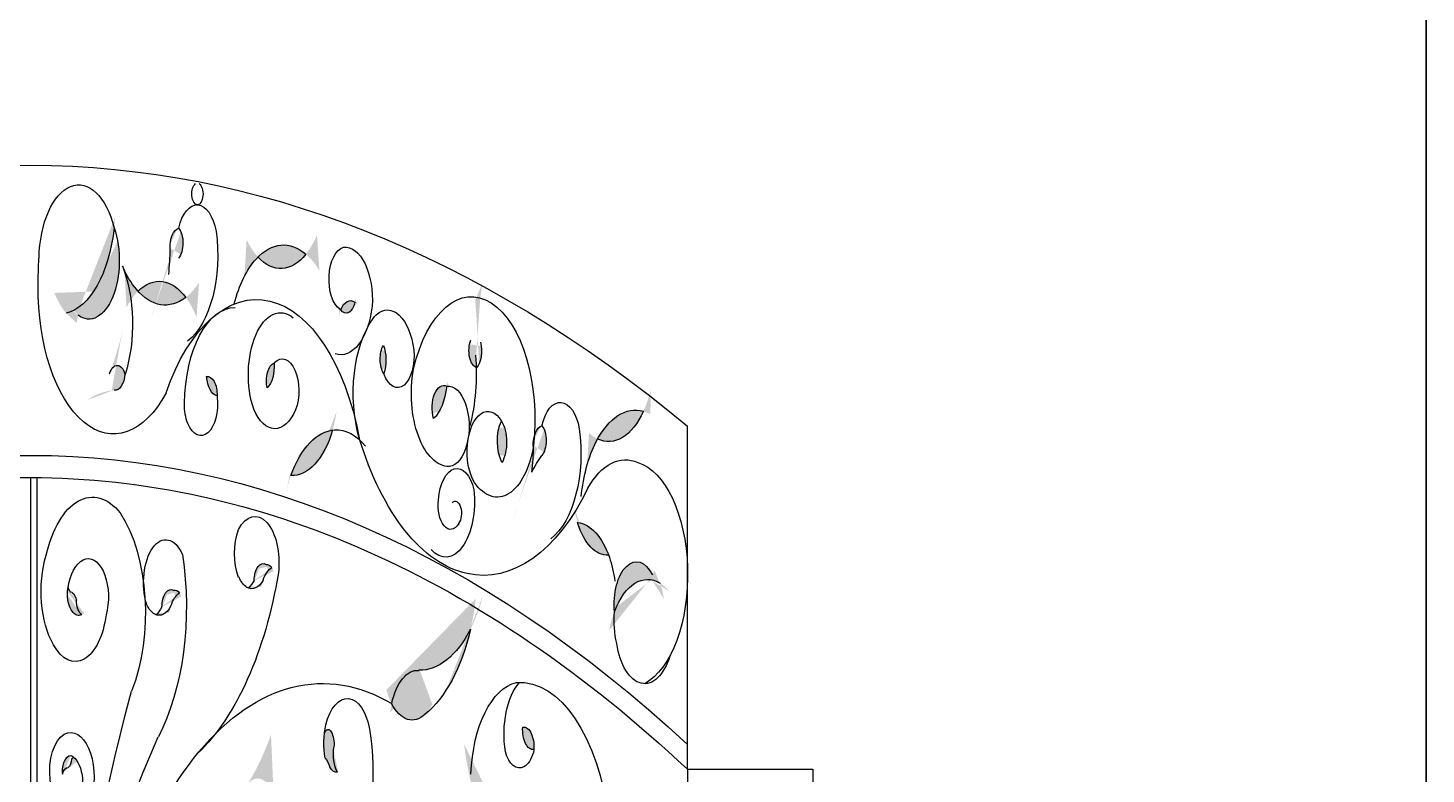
# Model space of a CAD drawing. Extents: x 12262 to 40734, y 30451 to 49613.
# Drawn here: x 38876 to 40734, y 34187 to 35179 of the extents above; entities that cross this region are included whole.
import ezdxf

# ---------------------------------------------------------------- set-up
doc = ezdxf.new("R2010")
doc.units = 0
doc.header["$LTSCALE"] = 0.85
doc.header["$MEASUREMENT"] = 0
doc.layers.get('0').update_dxf_attribs({"linetype": 'CONTINUOUS'})
doc.layers.add('www.cad-blocks.net', color=7, linetype='CONTINUOUS')

# ---------------------------------------------------------------- blocks, each defined once
blk = doc.blocks.new('A$C0F9C46A4')
h = blk.add_hatch(color=256)
edge = h.paths.add_edge_path()
edge.add_ellipse((1121.9, 3068.4), major_axis=(0, 127.1), ratio=0.517647, start_angle=147.3415, end_angle=160.8056)
edge.add_line((1100.3, 2948.4), (1104.8, 2970.7))
edge.add_ellipse((1077, 3104.6), major_axis=(0, 144.3), ratio=0.517647, start_angle=187.215, end_angle=201.8362, ccw=False)
edge = h.paths.add_edge_path()
edge.add_line((1104.8, 2970.7), (1102.4, 2958.9))
edge.add_ellipse((1116.7, 3031.6), major_axis=(0, 77.8), ratio=0.517647, start_angle=159.1624, end_angle=303.997)
edge.add_ellipse((1077, 3104.6), major_axis=(0, 144.3), ratio=0.517647, start_angle=201.8362, end_angle=258.2188, ccw=False)
h = blk.add_hatch(color=256)
edge = h.paths.add_edge_path()
edge.add_ellipse((1104.4, 3057.2), major_axis=(0, 231.9), ratio=0.517647, start_angle=259.0128, end_angle=267.5557)
edge.add_ellipse((1237.7, 3049), major_axis=(0, 25.8), ratio=0.517647, start_angle=7.8663, end_angle=93.7366, ccw=False)
edge.add_ellipse((1229.6, 3054.9), major_axis=(0, 23.1), ratio=0.517647, start_angle=210.3918, end_angle=328.4266, ccw=False)
edge.add_ellipse((1314.3, 2830.3), major_axis=(0, 254.9), ratio=0.517647, start_angle=36.5692, end_angle=44.2015)
h = blk.add_hatch(color=256)
edge = h.paths.add_edge_path()
edge.add_ellipse((1375.2, 2910.9), major_axis=(0, 141.4), ratio=0.517647, start_angle=336.0166, end_angle=387.5637, ccw=False)
edge.add_ellipse((1371.5, 3140.2), major_axis=(0, 119.2), ratio=0.517647, start_angle=150.7424, end_angle=212.838, ccw=False)
h = blk.add_hatch(color=256)
edge = h.paths.add_edge_path()
edge.add_ellipse((1218, 3113.8), major_axis=(0, 141.4), ratio=0.517647, start_angle=150.4284, end_angle=201.9756, ccw=False)
edge.add_ellipse((1210.1, 2884.8), major_axis=(0, 119.2), ratio=0.517647, start_angle=325.1542, end_angle=387.2498, ccw=False)
h = blk.add_hatch(color=256)
edge = h.paths.add_edge_path()
edge.add_ellipse((1749.2, 3004.1), major_axis=(0, 231.9), ratio=0.517647, start_angle=101.9523, end_angle=110.4952)
edge.add_ellipse((1624.8, 2911.3), major_axis=(0, 25.8), ratio=0.517647, start_angle=210.8058, end_angle=296.6761, ccw=False)
edge.add_ellipse((1633.5, 2912), major_axis=(0, 23.1), ratio=0.517647, start_angle=53.3313, end_angle=171.3661, ccw=False)
edge.add_ellipse((1510.2, 3055.1), major_axis=(0, 254.9), ratio=0.517647, start_angle=239.5087, end_angle=247.141)
h = blk.add_hatch(color=256)
edge = h.paths.add_edge_path()
edge.add_ellipse((1458.4, 2986.2), major_axis=(0, 24.4), ratio=0.517647, start_angle=145.722, end_angle=245.7692, ccw=False)
edge.add_ellipse((1464.1, 2946.9), major_axis=(0, 31.4), ratio=0.517647, start_angle=339.2227, end_angle=412.2684, ccw=False)
h = blk.add_hatch(color=256)
edge = h.paths.add_edge_path()
edge.add_ellipse((1154.1, 2627.3), major_axis=(0, 231.9), ratio=0.517647, start_angle=361.7941, end_angle=370.3369, ccw=False)
edge.add_ellipse((1151.3, 2884.8), major_axis=(0, 25.8), ratio=0.517647, start_angle=175.6132, end_angle=261.4835)
edge.add_ellipse((1154.3, 2869.1), major_axis=(0, 23.1), ratio=0.517647, start_angle=-59.0769, end_angle=58.9579)
edge.add_ellipse((1039, 3035.2), major_axis=(0, 254.9), ratio=0.517647, start_angle=225.1483, end_angle=232.7806, ccw=False)
h = blk.add_hatch(color=256)
edge = h.paths.add_edge_path()
edge.add_ellipse((1516.2, 2900.5), major_axis=(0, 24.4), ratio=0.517647, start_angle=41.5405, end_angle=141.5877, ccw=False)
edge.add_ellipse((1495, 2899.4), major_axis=(0, 31.4), ratio=0.517647, start_angle=235.0412, end_angle=308.087, ccw=False)
h = blk.add_hatch(color=256)
edge = h.paths.add_edge_path()
edge.add_ellipse((1274.3, 2853.1), major_axis=(0, 24.4), ratio=0.517647, start_angle=266.3803, end_angle=366.4276, ccw=False)
edge.add_ellipse((1288.9, 2882.7), major_axis=(0, 31.4), ratio=0.517647, start_angle=99.8811, end_angle=172.9268, ccw=False)
h = blk.add_hatch(color=256)
edge = h.paths.add_edge_path()
edge.add_ellipse((1365.2, 2871.5), major_axis=(0, 24.4), ratio=0.517647, start_angle=12.0182, end_angle=112.0654, ccw=False)
edge.add_ellipse((1346.5, 2890.7), major_axis=(0, 31.4), ratio=0.517647, start_angle=205.519, end_angle=278.5647, ccw=False)
h = blk.add_hatch(color=256)
edge = h.paths.add_edge_path()
edge.add_ellipse((1560.7, 2877.2), major_axis=(0, 61.8), ratio=0.517647, start_angle=205.5673, end_angle=258.083, ccw=False)
edge.add_ellipse((1587.8, 2836.1), major_axis=(0, 29.5), ratio=0.517647, start_angle=-16.1781, end_angle=119.8284, ccw=False)
h = blk.add_hatch(color=256)
edge = h.paths.add_edge_path()
edge.add_ellipse((1842.6, 2691.3), major_axis=(0, 141.4), ratio=0.517647, start_angle=351.6574, end_angle=403.2046, ccw=False)
edge.add_ellipse((1807.1, 2910.2), major_axis=(0, 119.2), ratio=0.517647, start_angle=166.3832, end_angle=228.4788, ccw=False)
h = blk.add_hatch(color=256)
edge = h.paths.add_edge_path()
edge.add_ellipse((1445.1, 2665.1), major_axis=(0, 141.4), ratio=0.517647, start_angle=363.7092, end_angle=415.2563, ccw=False)
edge.add_ellipse((1386.6, 2864.9), major_axis=(0, 119.2), ratio=0.517647, start_angle=178.435, end_angle=240.5305, ccw=False)
h = blk.add_hatch(color=256)
edge = h.paths.add_edge_path()
edge.add_ellipse((1652.8, 2790.2), major_axis=(0, 36.3), ratio=0.517647, start_angle=221.9639, end_angle=320.5536, ccw=False)
edge.add_ellipse((1679.6, 2791.3), major_axis=(0, 39.3), ratio=0.517647, start_angle=46.7777, end_angle=135.7398, ccw=False)
h = blk.add_hatch(color=256)
edge = h.paths.add_edge_path()
edge.add_ellipse((1587, 2794.6), major_axis=(0, 231.9), ratio=0.517647, start_angle=259.0128, end_angle=267.5557)
edge.add_ellipse((1720.3, 2786.4), major_axis=(0, 25.8), ratio=0.517647, start_angle=7.8663, end_angle=93.7366, ccw=False)
edge.add_ellipse((1712.2, 2792.3), major_axis=(0, 23.1), ratio=0.517647, start_angle=210.3918, end_angle=328.4266, ccw=False)
edge.add_ellipse((1796.9, 2567.7), major_axis=(0, 254.9), ratio=0.517647, start_angle=36.5692, end_angle=44.2015)
h = blk.add_hatch(color=256)
edge = h.paths.add_edge_path()
edge.add_ellipse((1763.3, 2579.4), major_axis=(0, 104), ratio=0.517647, start_angle=305.6292, end_angle=357.1764, ccw=False)
edge.add_ellipse((1805.1, 2727.6), major_axis=(0, 87.7), ratio=0.517647, start_angle=120.355, end_angle=182.4506, ccw=False)
h = blk.add_hatch(color=256)
edge = h.paths.add_edge_path()
edge.add_ellipse((1333, 2638.2), major_axis=(0, 42.9), ratio=0.517647, start_angle=167.9657, end_angle=222.9514, ccw=False)
edge.add_ellipse((1313.9, 2654.1), major_axis=(0, 64.2), ratio=0.517647, start_angle=205.7296, end_angle=221.9705)
edge.add_ellipse((1348.1, 2605.7), major_axis=(0, 23.1), ratio=0.517647, start_angle=340.6289, end_angle=448.2081, ccw=False)
edge.add_ellipse((1353.3, 2607.3), major_axis=(0, 20.3), ratio=0.517647, start_angle=322.2494, end_angle=366.8737, ccw=False)
edge.add_ellipse((1365.4, 2584.7), major_axis=(0, 40.2), ratio=0.517647, start_angle=15.8735, end_angle=56.5875)
h = blk.add_hatch(color=256)
edge = h.paths.add_edge_path()
edge.add_ellipse((1834.7, 2552.4), major_axis=(0, 93.5), ratio=0.517647, start_angle=-57.4577, end_angle=-43.9936)
edge.add_line((1868.3, 2619.6), (1861.8, 2607.5))
edge.add_ellipse((1858.9, 2501.5), major_axis=(0, 106.2), ratio=0.517647, start_angle=342.4158, end_angle=357.037, ccw=False)
edge = h.paths.add_edge_path()
edge.add_line((1861.8, 2607.5), (1865.2, 2613.9))
edge.add_ellipse((1844, 2573.9), major_axis=(0, 57.3), ratio=0.517647, start_angle=-45.6368, end_angle=99.1977)
edge.add_ellipse((1858.9, 2501.5), major_axis=(0, 106.2), ratio=0.517647, start_angle=357.037, end_angle=413.4196, ccw=False)
h = blk.add_hatch(color=256)
edge = h.paths.add_edge_path()
edge.add_ellipse((1103.3, 2589.3), major_axis=(0, 29.5), ratio=0.517647, start_angle=93.6517, end_angle=194.8739, ccw=False)
edge.add_ellipse((1115.6, 2581.7), major_axis=(0, 53.5), ratio=0.517647, start_angle=431.6414, end_angle=443.8813, ccw=False)
edge.add_ellipse((1102, 2607.4), major_axis=(0, 26.2), ratio=0.517647, start_angle=109.8929, end_angle=127.5179)
edge.add_ellipse((1091.1, 2572.6), major_axis=(0, 18.9), ratio=0.517647, start_angle=293.8133, end_angle=359.002, ccw=False)
edge.add_ellipse((1110.8, 2580.2), major_axis=(0, 20.7), ratio=0.517647, start_angle=90, end_angle=160.6613)
h = blk.add_hatch(color=256)
edge = h.paths.add_edge_path()
edge.add_ellipse((1210, 2602.9), major_axis=(0, 42.9), ratio=0.517647, start_angle=169.7576, end_angle=224.7433, ccw=False)
edge.add_ellipse((1190.7, 2617.6), major_axis=(0, 64.2), ratio=0.517647, start_angle=207.5215, end_angle=223.7624)
edge.add_ellipse((1225.6, 2571.2), major_axis=(0, 23.1), ratio=0.517647, start_angle=-17.5792, end_angle=90, ccw=False)
edge.add_ellipse((1230.8, 2573.2), major_axis=(0, 20.3), ratio=0.517647, start_angle=324.0413, end_angle=368.6656, ccw=False)
edge.add_ellipse((1243.3, 2551.4), major_axis=(0, 40.2), ratio=0.517647, start_angle=17.6654, end_angle=58.3794)
h = blk.add_hatch(color=256)
edge = h.paths.add_edge_path()
edge.add_ellipse((1546.1, 2495.1), major_axis=(0, 74.4), ratio=0.517647, start_angle=134.9295, end_angle=206.5228, ccw=False)
edge.add_ellipse((1553.4, 2414.6), major_axis=(0, 72.3), ratio=0.517647, start_angle=357.647, end_angle=427.3165, ccw=False)
edge.add_ellipse((1555.9, 2670.7), major_axis=(0, 183.8), ratio=0.517647, start_angle=179.4507, end_angle=225.3978)
edge.add_ellipse((1519.3, 2632.6), major_axis=(0, 221.1), ratio=0.517647, start_angle=202.6149, end_angle=245.7077, ccw=False)
h = blk.add_hatch(color=256)
edge = h.paths.add_edge_path()
edge.add_ellipse((1340.9, 2293.4), major_axis=(0, 49.7), ratio=0.517647, start_angle=323.4427, end_angle=404.1371, ccw=False)
edge.add_ellipse((1362.1, 2327), major_axis=(0, 13), ratio=0.517647, start_angle=60.7169, end_angle=148.7553)
edge.add_ellipse((1335.1, 2336.1), major_axis=(0, 49.7), ratio=0.517647, start_angle=165.335, end_angle=246.0294, ccw=False)
edge.add_ellipse((1307.2, 1989.3), major_axis=(0, 301.5), ratio=0.517647, start_angle=352.1042, end_angle=368.0136)
edge.add_ellipse((1225.8, 2575.7), major_axis=(0, 310), ratio=0.517647, start_angle=201.7989, end_angle=217.2801)
h = blk.add_hatch(color=256)
edge = h.paths.add_edge_path()
edge.add_ellipse((1430.3, 2388.2), major_axis=(0, 23.2), ratio=0.517647, start_angle=261.5429, end_angle=316.3402)
edge.add_ellipse((1434.4, 2397.3), major_axis=(0, 11.1), ratio=0.517647, start_angle=-46.397, end_angle=56.9217)
edge.add_ellipse((1459.9, 2389.3), major_axis=(0, 60.2), ratio=0.517647, start_angle=76.4914, end_angle=108.4819)
edge.add_ellipse((1421.1, 2339.6), major_axis=(0, 35.4), ratio=0.517647, start_angle=301.5287, end_angle=329.8809, ccw=False)
edge.add_ellipse((1445.6, 2376), major_axis=(0, 24.8), ratio=0.517647, start_angle=136.0291, end_angle=185.5338)
edge.add_ellipse((1457.6, 2374.9), major_axis=(0, 31.3), ratio=0.517647, start_angle=71.5678, end_angle=138.7995, ccw=False)
h = blk.add_hatch(color=256)
edge = h.paths.add_edge_path()
edge.add_ellipse((1706.6, 2407.9), major_axis=(0, 26.5), ratio=0.517647, start_angle=82.8025, end_angle=184.1945)
edge.add_ellipse((1694.3, 2385.4), major_axis=(0, 26), ratio=0.517647, start_angle=261.4542, end_angle=365.5429)
h = blk.add_hatch(color=256)
edge = h.paths.add_edge_path()
edge.add_ellipse((1692.5, 2339.1), major_axis=(0, 132.5), ratio=0.517647, start_angle=90, end_angle=138.6323)
edge.add_ellipse((1684.4, 2293.4), major_axis=(0, 89.9), ratio=0.517647, start_angle=126.7231, end_angle=192.5331)
edge.add_ellipse((1749.2, 2450.1), major_axis=(0, 266.3), ratio=0.517647, start_angle=114.6477, end_angle=156.6467, ccw=False)
h = blk.add_hatch(color=256)
edge = h.paths.add_edge_path()
edge.add_ellipse((1092.3, 2352.8), major_axis=(0, 20.7), ratio=0.517647, start_angle=-0.5884, end_angle=100.6338, ccw=False)
edge.add_ellipse((1088.9, 2336.7), major_axis=(0, 37.5), ratio=0.517647, start_angle=337.4013, end_angle=349.6412, ccw=False)
edge.add_ellipse((1098.9, 2353.6), major_axis=(0, 18.3), ratio=0.517647, start_angle=15.6528, end_angle=33.2778)
edge.add_ellipse((1086.9, 2370.1), major_axis=(0, 13.2), ratio=0.517647, start_angle=199.5732, end_angle=264.7618, ccw=False)
edge.add_ellipse((1088.6, 2343.2), major_axis=(0, 14.5), ratio=0.517647, start_angle=-4.2401, end_angle=66.4212)
at = {"linetype": 'Continuous', "ltscale": 1.5}
for p, q in [((1911.9, 2355.3), (1911.9, 2811.6)), ((1039.1, 2743.1), (1039.1, 0)), ((1911.9, 2355.3), (2078.2, 2355.3)), ((1911.9, 2355.3), (1911.9, 0)), ((2078.2, 2355.3), (2078.2, 0))]:
    blk.add_line(p, q, dxfattribs=at)
blk.add_line((1047.5, 2743.1), (1047.5, 0))
at = {"linetype": 'Continuous', "ltscale": 1.5, "extrusion": (0, 0, -1)}
for major_axis, start_param, end_param in [((0, 4274.7), -0.405473, 0.405473), ((0, 3889.1), -0.448437, 0.448437)]:
    blk.add_ellipse((1039.1, -1116.5), major_axis=major_axis, ratio=0.517647, start_param=start_param, end_param=end_param, dxfattribs=at)
at = {"extrusion": (0, 0, -1)}
for centre, major_axis, start_param, end_param in [((1102.9, 3030.6), (0, 101.6), -1.529129, 1.117777), ((1260.7, 3120), (0, 14.5), 0.311139, 5.972047), ((1260.3, 3054.2), (0, 51.4), -1.162827, 1.246914), ((1077, 3104.6), (0, 144.3), 1.776418, 3.015667), ((1116.7, 3031.6), (0, 77.8), 0.977438, 3.505277), ((1237.7, 3049), (0, 25.8), 4.647173, 6.145892), ((1229.6, 3054.9), (0, 23.1), 0.55106, 2.611155), ((1224.5, 3038), (0, 122.2), 1.301026, 2.765846), ((1104.4, 3057.2), (0, 231.9), 1.613457, 1.762558), ((1375.2, 2910.9), (0, 141.4), -0.516086, 0.41859), ((1457.6, 3006.9), (0, 42.6), 3.468164, 6.157085), ((1457.2, 2979.7), (0, 69.6), -0.064009, 1.697955), ((1189.6, 3001.3), (0, 271.2), 4.701316, 4.836304), ((1375.2, 2910.9), (0, 141.4), -1.109145, -0.516086), ((1371.5, 3140.2), (0, 119.2), 2.568462, 3.652235), ((1108.6, 2947.4), (0, 127.5), 0.919707, 2.125101), ((1218, 3113.8), (0, 141.4), 3.692722, 4.026634), ((1210.1, 2884.8), (0, 119.2), -0.475599, 0.608174), ((1149.3, 2994.5), (0, 193.4), 2.370026, 4.732178), ((1218, 3113.8), (0, 141.4), 2.758046, 3.692722), ((1339.5, 2699.4), (0, 280.4), -0.978736, 1.220801), ((1624.8, 2820.5), (0, 163), -1.149162, 1.785585), ((1464.1, 2946.9), (0, 31.4), -0.912256, 0.362632), ((1458.4, 2986.2), (0, 24.4), 1.993704, 3.739857), ((1310.6, 2840), (0, 129.2), -1.558709, 0.003815), ((1371.2, 2879.7), (0, 82.6), 4.124411, 6.687418), ((1451.2, 2988.9), (0, 82.6), 1.79084, 3.316953), ((1457.6, 3006.9), (0, 42.6), 3.435101, 3.468164), ((1530.7, 2855.3), (0, 121.6), 4.198888, 5.664816), ((1519.6, 2888), (0, 82.6), -0.636771, -0.522155), ((1513.3, 2896.3), (0, 69.6), -0.429269, 1.332695), ((1516.2, 2900.5), (0, 24.4), 3.812013, 5.558167), ((1495, 2899.4), (0, 31.4), 0.906053, 2.180942), ((1633.5, 2912), (0, 23.1), 3.292282, 5.352378), ((1624.8, 2911.3), (0, 25.8), 1.105211, 2.60393), ((1373.5, 2858.3), (0, 42.6), -0.481451, 2.20747), ((1526.6, 2905.3), (0, 42.6), 1.394786, 4.083707), ((1547, 2882.9), (0, 162.8), 1.430079, 2.023643), ((1154.3, 2869.1), (0, 23.1), -1.02901, 1.031086), ((1151.3, 2884.8), (0, 25.8), 1.719438, 3.218157), ((1365.2, 2871.5), (0, 24.4), 4.327274, 6.073428), ((1346.5, 2890.7), (0, 31.4), 1.421314, 2.696203), ((1373.5, 2858.3), (0, 42.6), -0.514514, -0.481451), ((1526.6, 2905.3), (0, 42.6), 4.083707, 4.11677), ((1595.4, 2855), (0, 97.4), 3.134873, 5.049628), ((1274.3, 2853.1), (0, 24.4), -0.112182, 1.633971), ((1288.9, 2882.7), (0, 31.4), 3.265043, 4.539931), ((1587.8, 2836.1), (0, 29.5), 4.191786, 6.565546), ((1560.7, 2877.2), (0, 61.8), 1.778788, 2.695359), ((1594, 2811.1), (0, 53.5), -0.071776, 3.080495), ((1265.5, 2841.3), (0, 42.6), 1.362277, 4.051199), ((1265.5, 2841.3), (0, 42.6), 1.329214, 1.362277), ((1742.9, 2791.6), (0, 51.4), -1.162827, 1.246914), ((1263.2, 2839), (0, 37.8), 4.029933, 4.780414), ((1363.6, 2877.7), (0, 69.6), 2.269561, 4.031525), ((1646.7, 2777.6), (0, 53.5), 3.839113, 6.991385), ((1842.6, 2691.3), (0, 141.4), -0.789069, 0.145606), ((1807.1, 2910.2), (0, 119.2), 2.295478, 3.379251), ((1445.1, 2665.1), (0, 141.4), -0.964405, -0.02973), ((1386.6, 2864.9), (0, 119.2), 2.085135, 3.168908), ((1445.1, 2665.1), (0, 141.4), -0.02973, 0.56333), ((1679.6, 2791.3), (0, 39.3), 3.914078, 5.466761), ((1652.8, 2790.2), (0, 36.3), 0.688469, 2.409184), ((1720.3, 2786.4), (0, 25.8), 4.647173, 6.145892), ((1712.2, 2792.3), (0, 23.1), 0.55106, 2.611155), ((1707.1, 2775.4), (0, 122.2), 1.301026, 2.765846), ((1640.6, 2982), (0, 368.9), 2.32623, 4.182471), ((1842.6, 2691.3), (0, 141.4), -1.382129, -0.789069), ((1659.1, 2814.5), (0, 97.4), 1.869981, 3.784735), ((1587, 2794.6), (0, 231.9), 1.613457, 1.762558), ((1796.9, 2567.7), (0, 254.9), -0.771461, -0.638253), ((1829.5, 2624.4), (0, 142.3), -0.743634, 0.226909), ((1605.6, 2707.6), (0, 47.7), -1.445944, 1.156861), ((1834.1, 2614.2), (0, 150.6), 0.153285, 2.870299), ((1039.1, -1116.5), (0, 3859.6), -0.452126, 0), ((1039.1, -1116.5), (0, 3859.6), 0, 0.452126), ((1121.4, 2586.7), (0, 130.4), -1.149457, 0.575257), ((1590.6, 2711.5), (0, 74.2), 1.362414, 3.668209), ((1597.1, 2706), (0, 31.8), 2.424109, 4.952615), ((1603.2, 2695.5), (0, 16.2), -0.503608, 2.552148), ((1104.2, 2563), (0, 169.1), 0.664159, 2.2314), ((1337.3, 2629.9), (0, 61.5), -0.767347, 1.789836), ((1763.3, 2579.4), (0, 104), 0.049281, 0.983957), ((1805.1, 2727.6), (0, 87.7), 3.098822, 4.182594), ((1218.6, 2603.7), (0, 56.8), 4.17423, 7.147639), ((1339.4, 2642.4), (0, 56.6), 4.110934, 5.308652), ((1102.5, 2592), (0, 95.5), 3.872162, 5.240091), ((1119.9, 2571.5), (0, 243.9), 1.283194, 2.359514), ((1115.6, 2581.7), (0, 53.5), -1.167749, -0.105905), ((1116.1, 2584.3), (0, 51), -0.128431, 2.055217), ((1348.1, 2605.7), (0, 23.1), -1.539522, 0.338089), ((1365.4, 2584.7), (0, 40.2), -0.987639, -0.277044), ((1353.3, 2607.3), (0, 20.3), -0.119969, 0.658873), ((1763.3, 2579.4), (0, 104), 0.983957, 1.317869), ((1844, 2573.9), (0, 57.3), 4.551858, 7.079697), ((1115.6, 2581.7), (0, 53.5), -1.464005, -1.167749), ((1168.9, 2739.3), (0, 404.3), 1.879225, 2.684076), ((1333, 2638.2), (0, 42.9), 3.438218, 4.024267), ((1333, 2638.2), (0, 42.9), 2.39195, 3.438218), ((1313.9, 2654.1), (0, 64.2), 2.40907, 2.692527), ((1858.9, 2501.5), (0, 106.2), -0.932347, 0.306902), ((1103.3, 2589.3), (0, 29.5), 2.881994, 4.648654), ((1102, 2607.4), (0, 26.2), 4.057578, 4.365192), ((1091.1, 2572.6), (0, 18.9), 0.017419, 1.155176), ((1225.6, 2571.2), (0, 23.1), 4.712389, 6.59), ((1243.3, 2551.4), (0, 40.2), -1.018913, -0.308319), ((1230.8, 2573.2), (0, 20.3), -0.151243, 0.627598), ((1110.8, 2580.2), (0, 20.7), 3.479116, 4.726293), ((1210, 2602.9), (0, 42.9), 3.406943, 3.992992), ((1210, 2602.9), (0, 42.9), 2.360675, 3.406943), ((1190.7, 2617.6), (0, 64.2), 2.377795, 2.661252), ((1856.4, 2554.8), (0, 81.1), 4.304327, 4.834888), ((1098.5, 2580.1), (0, 81.5), 1.813592, 3.898042), ((1555.9, 2670.7), (0, 183.8), 2.349252, 3.15118), ((1519.3, 2632.6), (0, 221.1), 1.994776, 2.746888), ((1855, 2543.9), (0, 74.8), 2.099639, 4.424608), ((1427.1, 1870), (0, 599.4), -1.416112, 0.30036), ((1553.4, 2414.6), (0, 72.3), -1.173751, 0.041068), ((1692.5, 2339.1), (0, 132.5), -1.49612, -0.116678), ((1709.1, 2401.9), (0, 79.2), 4.414543, 5.767378), ((1688.9, 2237.1), (0, 233.7), -0.036236, 2.725103), ((2120.4, 1511.2), (0, 2060.5), 4.695745, 5.19047), ((1459.9, 2389.3), (0, 60.2), -1.144299, 1.245424), ((1546.1, 2495.1), (0, 74.4), 2.678682, 3.930586), ((1690.5, 1589.9), (0, 1232.7), 4.648528, 5.427782), ((1091.4, 2352.1), (0, 52), 3.201205, 6.181894), ((1092.6, 2344.3), (0, 59.9), -0.125602, 2.128655), ((1384.2, 2348.3), (0, 212), 1.282321, 3.088738), ((1459.9, 2389.3), (0, 60.2), 4.389819, 5.138887), ((1434.4, 2397.3), (0, 11.1), -0.993472, 0.809781), ((1430.3, 2388.2), (0, 23.2), 0.762007, 1.718401), ((1706.6, 2407.9), (0, 26.5), 3.068384, 4.838009), ((1694.3, 2385.4), (0, 26), -0.096741, 1.869664), ((1457.6, 2374.9), (0, 31.3), 3.860678, 5.034091), ((1688.7, 2398.3), (0, 41.2), 2.861071, 4.214973), ((1688.7, 2398.3), (0, 41.2), 2.093675, 2.861071), ((1092.3, 2352.8), (0, 20.7), 4.526795, 6.293455), ((1086.9, 2370.1), (0, 13.2), 1.66222, 2.799977), ((1088.9, 2336.7), (0, 37.5), 0.180795, 0.477051), ((1098.9, 2353.6), (0, 18.3), -0.580807, -0.273193), ((1088.9, 2336.7), (0, 37.5), 0.477051, 1.538896), ((1421.1, 2339.6), (0, 35.4), 0.525678, 1.020516), ((1088.6, 2343.2), (0, 14.5), -1.159269, 0.087908), ((1445.6, 2376), (0, 24.8), 3.04501, 3.90903)]:
    blk.add_ellipse(centre, major_axis=major_axis, ratio=0.517647, start_param=start_param, end_param=end_param, dxfattribs=at)
blk = doc.blocks.new('FORMAT')
at = {"layer": 'www.cad-blocks.net', "color": 155, "true_color": 0x546d8e}
blk.add_line((40733.8, 30450.6), (40733.8, 49612.8), dxfattribs=at)
blk.add_lwpolyline([(14872.5, 48879.2), (40733.8, 48879.2), (40733.8, 30902.9), (14872.5, 30902.9)], close=True, dxfattribs=at)

msp = doc.modelspace()

# ---------------------------------------------------------------- block references
for name, p in [('FORMAT', (0, 0)), ('A$C0F9C46A4', (37840.7, 31838.2))]:
    msp.add_blockref(name, p)

doc.saveas('drawing.dxf')
